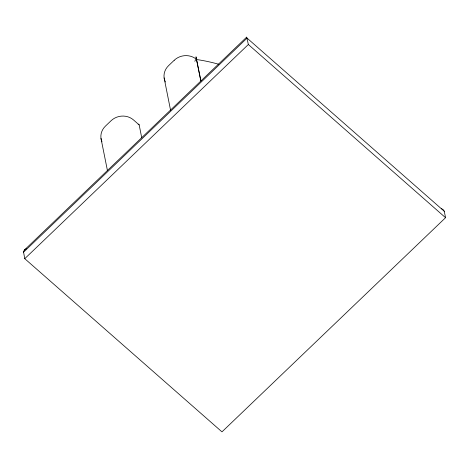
<?xml version="1.0" encoding="UTF-8"?>
<svg xmlns="http://www.w3.org/2000/svg" width="469" height="469" viewBox="0 0 469 469"><rect width="100%" height="100%" fill="white"/><g stroke="black" fill="none" stroke-linecap="round" stroke-linejoin="round"><path stroke-width="0.7" d="M246.342 38.188L246.717 37.139L248.347 44.508L445.55 217.698L221.972 431.867L24.763 258.677L23.473 251.624L24.37 250.065L26.463 248.629M24.3 250.141L246.653 37.145M23.485 252.275L247.063 38.106L444.272 211.296L445.55 217.698M24.763 258.677L248.347 44.508M174.21 60.272L168.611 65.619A15.917 14.521 -11.3 0 0 165.387 81.987M441.528 208.617L443.41 209.878L444.272 211.296M141.732 137.78L139.164 124.906L133.495 119.929A15.917 14.521 -11.3 0 0 111.053 120.75L105.461 126.097A15.917 14.521 -11.3 0 0 101.966 141.82M200.949 80.985L195.989 56.831L200.779 80.832M164.115 77.889L170.628 110.555M100.987 138.373L107.454 170.64M138.167 124.215A6.267 2.111 -48.7 0 1 139.164 124.906M196.458 59.499A165.545 151.974 -14.4 0 1 218.8 64.288M194.782 61.269A6.548 1.161 -68.3 0 1 196.634 58.983M174.21 60.278A15.923 14.521 -11.3 0 1 196.488 59.352M196.364 59.018A6.449 1.073 -47.6 0 1 196.259 59.569"/></g></svg>
